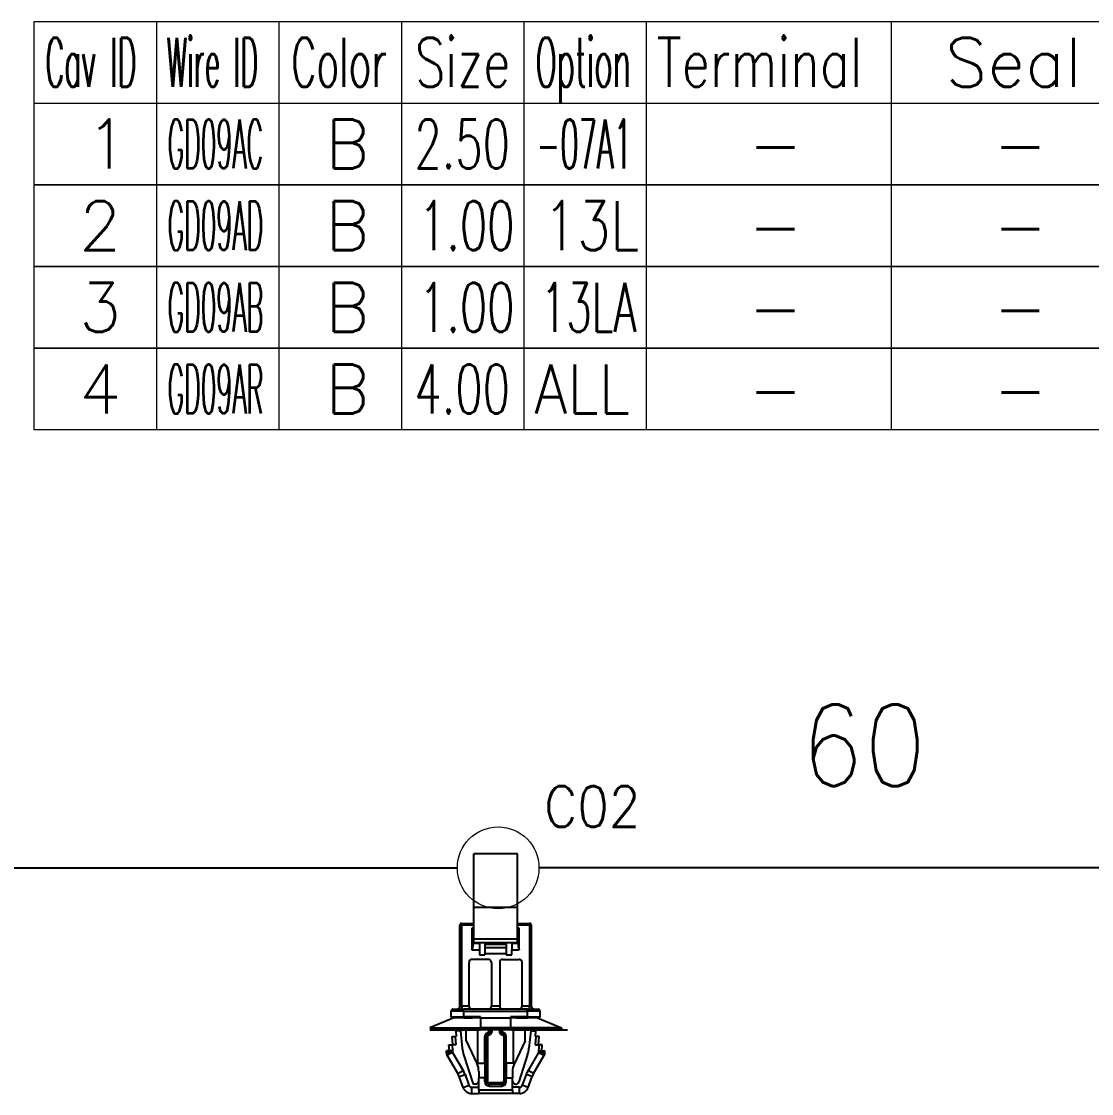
# Model space of a CAD drawing. Header units: inches. Extents: x 47316 to 59086, y 3141 to 11743.
# Drawn here: x 50697.3 to 50762.8, y 11116.2 to 11181.8 of the extents above; entities that cross this region are included whole.
import ezdxf

# ---------------------------------------------------------------- set-up
doc = ezdxf.new("R2010")
doc.units = ezdxf.units.IN
doc.header["$MEASUREMENT"] = 0
doc.styles.get("Standard").update_dxf_attribs({"font": ''})
doc.styles.add('样式 100', font='SimSun.ttf', dxfattribs={"width": 0.7, "height": 3.5})
doc.styles.get('Standard').set_extended_font_data('SimSun')
doc.linetypes.add('_VH_FELT_TAPE', pattern='A,0.4,-0.7,["FELT",Standard,S=0.3,R=0,X=-0.5,Y=-0.15],-0.7', length=1.8)

msp = doc.modelspace()

# ---------------------------------------------------------------- linework, layer by layer
at = {"color": 102, "linetype": 'Continuous', "lineweight": 15}
for p, q in [((50698.09, 11181.803), (50780.59, 11181.803)), ((50698.09, 11176.803), (50698.09, 11181.803)), ((50698.09, 11176.803), (50780.59, 11176.803)), ((50705.59, 11171.803), (50705.59, 11176.803)), ((50713.09, 11171.803), (50713.09, 11176.803)), ((50720.59, 11171.803), (50720.59, 11176.803)), ((50728.09, 11171.803), (50728.09, 11176.803)), ((50735.59, 11171.803), (50735.59, 11176.803)), ((50750.59, 11171.803), (50750.59, 11176.803)), ((50705.59, 11166.803), (50705.59, 11171.803)), ((50713.09, 11166.803), (50713.09, 11171.803)), ((50720.59, 11166.803), (50720.59, 11171.803)), ((50728.09, 11166.803), (50728.09, 11171.803)), ((50735.59, 11166.803), (50735.59, 11171.803)), ((50750.59, 11166.803), (50750.59, 11171.803)), ((50705.59, 11161.803), (50705.59, 11166.803)), ((50713.09, 11161.803), (50713.09, 11166.803)), ((50720.59, 11161.803), (50720.59, 11166.803)), ((50728.09, 11161.803), (50728.09, 11166.803)), ((50735.59, 11161.803), (50735.59, 11166.803)), ((50750.59, 11161.803), (50750.59, 11166.803)), ((50705.59, 11156.803), (50705.59, 11161.803)), ((50713.09, 11156.803), (50713.09, 11161.803)), ((50720.59, 11156.803), (50720.59, 11161.803)), ((50728.09, 11156.803), (50728.09, 11161.803)), ((50735.59, 11156.803), (50735.59, 11161.803)), ((50750.59, 11156.803), (50750.59, 11161.803))]:
    msp.add_line(p, q, dxfattribs=at)
at = {"color": 7, "linetype": 'Continuous', "lineweight": 15}
for p, q in [((50705.59, 11176.803), (50705.59, 11181.803)), ((50713.09, 11176.803), (50713.09, 11181.803)), ((50720.59, 11176.803), (50720.59, 11181.803)), ((50728.09, 11176.803), (50728.09, 11181.803)), ((50735.59, 11176.803), (50735.59, 11181.803)), ((50750.59, 11176.803), (50750.59, 11181.803))]:
    msp.add_line(p, q, dxfattribs=at)
at = {"color": 1, "lineweight": -3, "ltscale": 0.213993}
for p, q in [((50725, 11127.568), (50725, 11130.849)), ((50727.683, 11127.568), (50727.683, 11130.849))]:
    msp.add_line(p, q, dxfattribs=at)
at = {"color": 1, "lineweight": -2}
msp.add_line((50727.683, 11130.849), (50725, 11130.849), dxfattribs=at)
at = {"color": 142, "linetype": '_VH_FELT_TAPE', "lineweight": -3, "ltscale": 5}
for p, q in [((50626.06, 11129.996), (50723.997, 11129.996)), ((50767.895, 11129.996), (50728.997, 11129.996))]:
    msp.add_line(p, q, dxfattribs=at)
at = {"color": 1, "lineweight": -3, "ltscale": 0.175}
for p, q in [((50727.683, 11127.568), (50725, 11127.568)), ((50727.683, 11125.635), (50725, 11125.635)), ((50727.683, 11125.406), (50725, 11125.406))]:
    msp.add_line(p, q, dxfattribs=at)
at = {"color": 1, "lineweight": -3, "ltscale": 0.126088}
for p, q in [((50725, 11125.635), (50725, 11127.568)), ((50727.683, 11125.635), (50727.683, 11127.568))]:
    msp.add_line(p, q, dxfattribs=at)
at = {"color": 1, "lineweight": -3, "ltscale": 0.3225}
for p, q in [((50724.157, 11121.535), (50724.157, 11126.479)), ((50724.272, 11121.535), (50724.272, 11126.479)), ((50728.411, 11126.479), (50728.411, 11121.535)), ((50728.526, 11126.479), (50728.526, 11121.535))]:
    msp.add_line(p, q, dxfattribs=at)
at = {"color": 1, "lineweight": -3, "ltscale": 0.0075}
for p, q in [((50724.157, 11126.479), (50724.272, 11126.479)), ((50724.272, 11126.594), (50724.272, 11126.479)), ((50728.411, 11126.594), (50728.411, 11126.479)), ((50728.411, 11126.479), (50728.526, 11126.479)), ((50724.157, 11121.535), (50724.272, 11121.535)), ((50724.387, 11121.228), (50724.387, 11121.343)), ((50728.296, 11121.228), (50728.296, 11121.343)), ((50728.411, 11121.535), (50728.526, 11121.535)), ((50725.421, 11120.205), (50725.421, 11120.09)), ((50727.261, 11120.205), (50727.261, 11120.09)), ((50730.366, 11120.205), (50730.366, 11120.09))]:
    msp.add_line(p, q, dxfattribs=at)
at = {"color": 1, "lineweight": -3, "ltscale": 0.047501}
for p, q in [((50724.272, 11126.594), (50725, 11126.594)), ((50725, 11126.479), (50724.272, 11126.479)), ((50727.683, 11126.594), (50728.411, 11126.594)), ((50728.411, 11126.479), (50727.683, 11126.479))]:
    msp.add_line(p, q, dxfattribs=at)
at = {"color": 1, "lineweight": -3, "ltscale": 0.006876}
for p, q in [((50725, 11126.297), (50724.894, 11126.297)), ((50727.788, 11126.297), (50727.683, 11126.297))]:
    msp.add_line(p, q, dxfattribs=at)
at = {"color": 1, "lineweight": -3, "ltscale": 0.08559}
for p, q in [((50724.894, 11126.297), (50724.894, 11124.984)), ((50727.788, 11124.984), (50727.788, 11126.297))]:
    msp.add_line(p, q, dxfattribs=at)
at = {"color": 1, "lineweight": -3, "ltscale": 0.006325}
for p, q in [((50724.963, 11126.228), (50724.894, 11126.297)), ((50727.72, 11126.228), (50727.788, 11126.297))]:
    msp.add_line(p, q, dxfattribs=at)
at = {"color": 1, "lineweight": -3, "ltscale": 0.002403}
for p, q in [((50724.963, 11126.228), (50725, 11126.228)), ((50727.683, 11126.228), (50727.72, 11126.228))]:
    msp.add_line(p, q, dxfattribs=at)
at = {"color": 1, "lineweight": -3, "ltscale": 0.065}
for p, q in [((50724.971, 11125.214), (50724.971, 11126.211)), ((50727.712, 11126.211), (50727.712, 11125.214))]:
    msp.add_line(p, q, dxfattribs=at)
at = {"color": 1, "lineweight": -3, "ltscale": 0.001875}
for p, q in [((50725, 11125.987), (50724.971, 11125.987)), ((50725, 11125.866), (50724.971, 11125.866)), ((50727.712, 11125.987), (50727.683, 11125.987)), ((50727.712, 11125.866), (50727.683, 11125.866))]:
    msp.add_line(p, q, dxfattribs=at)
at = {"color": 1, "lineweight": -3}
for p, q in [((50724.894, 11124.984), (50724.953, 11125.126)), ((50724.953, 11125.126), (50724.971, 11125.214)), ((50727.712, 11125.214), (50727.716, 11125.178)), ((50727.716, 11125.178), (50727.738, 11125.103)), ((50727.738, 11125.103), (50727.788, 11124.984)), ((50725.13, 11120.825), (50724.938, 11120.807)), ((50725.421, 11120.883), (50725.13, 11120.825))]:
    msp.add_line(p, q, dxfattribs=at)
at = {"color": 1, "lineweight": -3, "ltscale": 0.025}
for p, q in [((50725.354, 11125.368), (50724.971, 11125.368)), ((50725.354, 11125.368), (50725.354, 11124.984)), ((50727.328, 11125.368), (50727.328, 11124.984)), ((50727.712, 11125.368), (50727.328, 11125.368)), ((50723.71, 11118.786), (50723.327, 11118.786)), ((50728.972, 11118.786), (50729.356, 11118.786)), ((50724.887, 11116.18), (50724.887, 11116.563)), ((50725.69, 11117.139), (50725.306, 11117.139)), ((50726.993, 11117.139), (50727.376, 11117.139)), ((50727.796, 11116.18), (50727.796, 11116.563))]:
    msp.add_line(p, q, dxfattribs=at)
at = {"color": 1, "lineweight": -3, "ltscale": 0.014919}
for p, q in [((50725, 11125.406), (50725, 11125.635)), ((50727.683, 11125.406), (50727.683, 11125.635))]:
    msp.add_line(p, q, dxfattribs=at)
at = {"color": 1, "lineweight": -3, "ltscale": 0.001888}
for p, q in [((50725.69, 11125.406), (50725.69, 11125.377)), ((50726.993, 11125.406), (50726.993, 11125.377))]:
    msp.add_line(p, q, dxfattribs=at)
at = {"color": 1, "lineweight": -3, "ltscale": 0.003008}
for p, q in [((50725.69, 11125.377), (50725.69, 11125.331)), ((50726.993, 11125.377), (50726.993, 11125.331))]:
    msp.add_line(p, q, dxfattribs=at)
at = {"color": 1, "lineweight": -3, "ltscale": 0.085001}
for p, q in [((50725.69, 11125.377), (50726.993, 11125.377)), ((50725.69, 11125.331), (50726.993, 11125.331)), ((50725.69, 11125.125), (50726.993, 11125.125)), ((50725.69, 11124.748), (50726.993, 11124.748))]:
    msp.add_line(p, q, dxfattribs=at)
at = {"color": 1, "lineweight": -3, "ltscale": 0.013433}
for p, q in [((50725.69, 11125.331), (50725.69, 11125.125)), ((50726.993, 11125.331), (50726.993, 11125.125))]:
    msp.add_line(p, q, dxfattribs=at)
at = {"color": 1, "lineweight": -3, "ltscale": 0.024584}
for p, q in [((50725.69, 11125.125), (50725.69, 11124.748)), ((50726.993, 11125.125), (50726.993, 11124.748))]:
    msp.add_line(p, q, dxfattribs=at)
at = {"color": 1, "lineweight": -3, "ltscale": 0.03}
for p, q in [((50724.894, 11124.984), (50725.354, 11124.984)), ((50727.328, 11124.984), (50727.788, 11124.984))]:
    msp.add_line(p, q, dxfattribs=at)
at = {"color": 1, "lineweight": -3, "ltscale": 0.02}
for p, q in [((50725.354, 11124.984), (50725.354, 11124.678)), ((50727.328, 11124.678), (50727.328, 11124.984))]:
    msp.add_line(p, q, dxfattribs=at)
at = {"color": 1, "lineweight": -3, "ltscale": 0.021875}
for p, q in [((50725.354, 11124.678), (50725.69, 11124.678)), ((50726.993, 11124.678), (50727.328, 11124.678))]:
    msp.add_line(p, q, dxfattribs=at)
at = {"color": 1, "lineweight": -3, "ltscale": 0.004588}
for p, q in [((50725.69, 11124.748), (50725.69, 11124.678)), ((50726.993, 11124.748), (50726.993, 11124.678))]:
    msp.add_line(p, q, dxfattribs=at)
at = {"color": 1, "lineweight": -3, "ltscale": 0.17375}
for p, q in [((50724.712, 11121.535), (50724.712, 11124.199)), ((50726.092, 11124.199), (50726.092, 11121.535)), ((50726.591, 11124.199), (50726.591, 11121.535)), ((50727.97, 11121.535), (50727.97, 11124.199))]:
    msp.add_line(p, q, dxfattribs=at)
at = {"color": 1, "lineweight": -3, "ltscale": 0.064999}
for p, q in [((50725.901, 11124.39), (50724.904, 11124.39)), ((50726.782, 11124.39), (50727.779, 11124.39))]:
    msp.add_line(p, q, dxfattribs=at)
at = {"color": 1, "lineweight": -3, "ltscale": 0.022501}
for p, q in [((50723.62, 11120.883), (50723.62, 11121.228)), ((50724.387, 11120.883), (50724.387, 11121.228)), ((50728.296, 11120.883), (50728.296, 11121.228)), ((50729.063, 11120.883), (50729.063, 11121.228))]:
    msp.add_line(p, q, dxfattribs=at)
at = {"color": 1, "lineweight": -3, "ltscale": 0.05}
for p, q in [((50724.387, 11121.228), (50723.62, 11121.228)), ((50729.063, 11121.228), (50728.296, 11121.228)), ((50723.62, 11120.883), (50724.387, 11120.883)), ((50728.296, 11120.883), (50729.063, 11120.883)), ((50726.725, 11116.832), (50725.958, 11116.832)), ((50726.725, 11116.755), (50725.958, 11116.755)), ((50725.958, 11116.642), (50726.725, 11116.642))]:
    msp.add_line(p, q, dxfattribs=at)
at = {"color": 1, "lineweight": -3, "ltscale": 0.0425}
for p, q in [((50723.735, 11121.343), (50724.387, 11121.343)), ((50728.296, 11121.343), (50728.948, 11121.343))]:
    msp.add_line(p, q, dxfattribs=at)
at = {"color": 1, "lineweight": -3, "ltscale": 0.0125}
for p, q in [((50724.272, 11121.535), (50724.272, 11121.343)), ((50728.411, 11121.343), (50728.411, 11121.535))]:
    msp.add_line(p, q, dxfattribs=at)
at = {"color": 1, "lineweight": -3, "ltscale": 0.028751}
for p, q in [((50724.712, 11121.535), (50724.272, 11121.535)), ((50728.411, 11121.535), (50727.97, 11121.535))]:
    msp.add_line(p, q, dxfattribs=at)
at = {"color": 1, "lineweight": -3, "ltscale": 0.254999}
for p, q in [((50728.296, 11121.343), (50724.387, 11121.343)), ((50724.387, 11121.228), (50728.296, 11121.228))]:
    msp.add_line(p, q, dxfattribs=at)
at = {"color": 1, "lineweight": -3, "ltscale": 0.032501}
msp.add_line((50726.591, 11121.535), (50726.092, 11121.535), dxfattribs=at)
at = {"color": 1, "lineweight": -3, "ltscale": 0.102777}
for p, q in [((50723.773, 11120.807), (50722.317, 11120.205)), ((50728.91, 11120.807), (50730.366, 11120.205))]:
    msp.add_line(p, q, dxfattribs=at)
at = {"color": 1, "lineweight": -3, "ltscale": 0.045001}
for p, q in [((50724.387, 11120.807), (50723.697, 11120.807)), ((50728.986, 11120.807), (50728.296, 11120.807))]:
    msp.add_line(p, q, dxfattribs=at)
at = {"color": 1, "lineweight": -3, "ltscale": 0.067499}
for p, q in [((50725.421, 11120.883), (50724.387, 11120.883)), ((50728.296, 11120.883), (50727.261, 11120.883))]:
    msp.add_line(p, q, dxfattribs=at)
at = {"color": 1, "lineweight": -3, "ltscale": 0.005}
for p, q in [((50724.387, 11120.883), (50724.387, 11120.807)), ((50725.421, 11120.883), (50725.421, 11120.807)), ((50727.261, 11120.883), (50727.261, 11120.807)), ((50728.296, 11120.807), (50728.296, 11120.883)), ((50725.948, 11119.932), (50726.025, 11119.932)), ((50725.948, 11119.932), (50725.951, 11119.855)), ((50725.954, 11119.779), (50725.951, 11119.855)), ((50726.102, 11119.932), (50726.025, 11119.932)), ((50726.581, 11119.932), (50726.658, 11119.932)), ((50726.734, 11119.932), (50726.658, 11119.932)), ((50726.729, 11119.779), (50726.732, 11119.855)), ((50726.734, 11119.932), (50726.732, 11119.855)), ((50725.69, 11119.664), (50725.766, 11119.664)), ((50725.843, 11119.664), (50725.766, 11119.664)), ((50726.84, 11119.664), (50726.916, 11119.664)), ((50726.993, 11119.664), (50726.916, 11119.664)), ((50725.69, 11118.044), (50725.766, 11118.044)), ((50726.993, 11118.044), (50726.916, 11118.044)), ((50725.843, 11116.947), (50725.766, 11116.947)), ((50725.958, 11116.832), (50725.958, 11116.755)), ((50726.725, 11116.832), (50726.725, 11116.755)), ((50726.84, 11116.947), (50726.916, 11116.947))]:
    msp.add_line(p, q, dxfattribs=at)
at = {"color": 1, "lineweight": -3, "ltscale": 0.034947}
msp.add_line((50724.387, 11120.807), (50724.922, 11120.807), dxfattribs=at)
at = {"color": 1, "lineweight": -3, "ltscale": 0.031544}
msp.add_line((50725.421, 11120.807), (50724.938, 11120.807), dxfattribs=at)
at = {"color": 1, "lineweight": -3, "ltscale": 0.039263}
msp.add_line((50725.421, 11120.807), (50725.421, 11120.205), dxfattribs=at)
at = {"color": 1, "lineweight": -3, "ltscale": 0.120001}
for p, q in [((50725.421, 11120.807), (50727.261, 11120.807)), ((50727.261, 11120.205), (50725.421, 11120.205)), ((50727.261, 11120.09), (50725.421, 11120.09))]:
    msp.add_line(p, q, dxfattribs=at)
at = {"color": 1, "lineweight": -3, "ltscale": 0.039266}
msp.add_line((50727.261, 11120.807), (50727.261, 11120.205), dxfattribs=at)
at = {"color": 1, "lineweight": -3, "ltscale": 0.032477}
msp.add_line((50727.759, 11120.807), (50727.261, 11120.807), dxfattribs=at)
at = {"color": 1, "lineweight": -3, "ltscale": 0.004885}
msp.add_line((50727.584, 11120.821), (50727.51, 11120.833), dxfattribs=at)
at = {"color": 1, "lineweight": -3, "ltscale": 0.035016}
msp.add_line((50727.759, 11120.807), (50728.296, 11120.807), dxfattribs=at)
at = {"color": 1, "lineweight": -3, "ltscale": 0.202499}
for p, q in [((50722.317, 11120.205), (50725.421, 11120.205)), ((50722.317, 11120.09), (50725.421, 11120.09)), ((50730.366, 11120.205), (50727.261, 11120.205)), ((50730.366, 11120.09), (50727.261, 11120.09))]:
    msp.add_line(p, q, dxfattribs=at)
at = {"color": 1, "lineweight": -3, "ltscale": 0.006246}
for p, q in [((50723.896, 11119.994), (50723.888, 11120.09)), ((50728.786, 11119.994), (50728.795, 11120.09))]:
    msp.add_line(p, q, dxfattribs=at)
at = {"color": 1, "lineweight": -3, "ltscale": 0.018793}
for p, q in [((50724.184, 11120.017), (50723.896, 11119.994)), ((50728.499, 11120.017), (50728.786, 11119.994))]:
    msp.add_line(p, q, dxfattribs=at)
at = {"color": 1, "lineweight": -3, "ltscale": 0.02136}
for p, q in [((50723.896, 11119.994), (50723.925, 11119.668)), ((50728.786, 11119.994), (50728.758, 11119.668))]:
    msp.add_line(p, q, dxfattribs=at)
at = {"color": 1, "lineweight": -3, "ltscale": 0.004774}
for p, q in [((50724.176, 11120.09), (50724.184, 11120.017)), ((50728.507, 11120.09), (50728.499, 11120.017))]:
    msp.add_line(p, q, dxfattribs=at)
at = {"color": 1, "lineweight": -3, "ltscale": 0.02375}
for p, q in [((50724.176, 11120.09), (50724.54, 11120.09)), ((50724.54, 11120.09), (50724.176, 11120.09)), ((50728.507, 11120.09), (50728.143, 11120.09)), ((50728.507, 11120.09), (50728.143, 11120.09))]:
    msp.add_line(p, q, dxfattribs=at)
at = {"color": 1, "lineweight": -3, "ltscale": 0.070051}
for p, q in [((50724.184, 11120.017), (50724.299, 11118.949)), ((50728.499, 11120.017), (50728.383, 11118.949))]:
    msp.add_line(p, q, dxfattribs=at)
at = {"color": 1, "lineweight": -3, "ltscale": 0.045}
for p, q in [((50724.54, 11119.4), (50724.54, 11120.09)), ((50728.143, 11119.4), (50728.143, 11120.09))]:
    msp.add_line(p, q, dxfattribs=at)
at = {"color": 1, "lineweight": -3, "ltscale": 0.133392}
for p, q in [((50725.249, 11118.044), (50725.249, 11120.09)), ((50727.433, 11118.044), (50727.433, 11120.09))]:
    msp.add_line(p, q, dxfattribs=at)
at = {"color": 1, "lineweight": -3, "ltscale": 0.125}
msp.add_line((50727.3, 11120.09), (50725.383, 11120.09), dxfattribs=at)
at = {"color": 1, "lineweight": -3, "ltscale": 0.010281}
for p, q in [((50725.948, 11119.932), (50725.948, 11120.09)), ((50726.025, 11120.09), (50726.025, 11119.932)), ((50726.102, 11120.09), (50726.102, 11119.932)), ((50726.581, 11120.09), (50726.581, 11119.932)), ((50726.658, 11120.09), (50726.658, 11119.932)), ((50726.734, 11119.932), (50726.734, 11120.09))]:
    msp.add_line(p, q, dxfattribs=at)
at = {"color": 1, "lineweight": -3, "ltscale": 0.224985}
msp.add_line((50727.3, 11120.09), (50730.749, 11120.09), dxfattribs=at)
at = {"color": 1, "lineweight": -3, "ltscale": 0.012547}
for p, q in [((50723.485, 11119.17), (50723.678, 11119.17)), ((50729.197, 11119.17), (50729.005, 11119.17))]:
    msp.add_line(p, q, dxfattribs=at)
at = {"color": 1, "lineweight": -3, "ltscale": 0.025095}
for p, q in [((50723.519, 11118.786), (50723.485, 11119.17)), ((50723.678, 11119.17), (50723.711, 11118.786)), ((50729.005, 11119.17), (50728.971, 11118.786)), ((50729.164, 11118.786), (50729.197, 11119.17))]:
    msp.add_line(p, q, dxfattribs=at)
at = {"color": 1, "lineweight": -3, "ltscale": 0.012549}
for p, q in [((50723.677, 11119.668), (50723.869, 11119.668)), ((50729.006, 11119.668), (50728.813, 11119.668))]:
    msp.add_line(p, q, dxfattribs=at)
at = {"color": 1, "lineweight": -3, "ltscale": 0.032624}
for p, q in [((50723.721, 11119.17), (50723.677, 11119.668)), ((50723.869, 11119.668), (50723.913, 11119.17)), ((50728.813, 11119.668), (50728.77, 11119.17)), ((50728.962, 11119.17), (50729.006, 11119.668))]:
    msp.add_line(p, q, dxfattribs=at)
at = {"color": 1, "lineweight": -3, "ltscale": 0.015334}
for p, q in [((50723.913, 11119.17), (50723.678, 11119.17)), ((50728.77, 11119.17), (50729.005, 11119.17))]:
    msp.add_line(p, q, dxfattribs=at)
at = {"color": 1, "lineweight": -3, "ltscale": 0.003627}
for p, q in [((50723.869, 11119.668), (50723.925, 11119.668)), ((50728.813, 11119.668), (50728.758, 11119.668))]:
    msp.add_line(p, q, dxfattribs=at)
at = {"color": 1, "lineweight": -3, "ltscale": 0.099102}
for p, q in [((50724.54, 11119.4), (50725.194, 11118.028)), ((50728.143, 11119.4), (50727.488, 11118.028))]:
    msp.add_line(p, q, dxfattribs=at)
at = {"color": 1, "lineweight": -3, "ltscale": 0.105621}
for p, q in [((50725.69, 11118.044), (50725.69, 11119.664)), ((50725.766, 11119.664), (50725.766, 11118.044)), ((50726.916, 11119.664), (50726.916, 11118.044)), ((50726.993, 11118.044), (50726.993, 11119.664))]:
    msp.add_line(p, q, dxfattribs=at)
at = {"color": 1, "lineweight": -3, "ltscale": 0.17723}
for p, q in [((50725.843, 11119.664), (50725.843, 11116.947)), ((50726.84, 11119.664), (50726.84, 11116.947))]:
    msp.add_line(p, q, dxfattribs=at)
at = {"color": 1, "lineweight": -3, "ltscale": 0.007086}
for p, q in [((50723.327, 11118.678), (50723.327, 11118.786)), ((50729.356, 11118.678), (50729.356, 11118.786))]:
    msp.add_line(p, q, dxfattribs=at)
at = {"color": 1, "lineweight": -3, "ltscale": 0.025037}
for p, q in [((50723.71, 11118.699), (50723.327, 11118.678)), ((50723.71, 11118.699), (50723.369, 11118.523)), ((50728.972, 11118.699), (50729.314, 11118.523)), ((50728.972, 11118.699), (50729.356, 11118.678))]:
    msp.add_line(p, q, dxfattribs=at)
at = {"color": 1, "lineweight": -3, "ltscale": 0.084292}
for p, q in [((50724.021, 11117.407), (50723.369, 11118.523)), ((50728.662, 11117.407), (50729.314, 11118.523))]:
    msp.add_line(p, q, dxfattribs=at)
at = {"color": 1, "lineweight": -3, "ltscale": 0.005732}
for p, q in [((50723.71, 11118.786), (50723.71, 11118.699)), ((50728.972, 11118.786), (50728.972, 11118.699))]:
    msp.add_line(p, q, dxfattribs=at)
at = {"color": 1, "lineweight": -3, "ltscale": 7.17163e-05}
for p, q in [((50723.711, 11118.786), (50723.71, 11118.786)), ((50728.971, 11118.786), (50728.972, 11118.786))]:
    msp.add_line(p, q, dxfattribs=at)
at = {"color": 1, "lineweight": -3, "ltscale": 0.082939}
for p, q in [((50723.71, 11118.699), (50724.352, 11117.601)), ((50728.972, 11118.699), (50728.331, 11117.601))]:
    msp.add_line(p, q, dxfattribs=at)
at = {"color": 1, "lineweight": -3, "ltscale": 0.124371}
msp.add_line((50724.38, 11118.571), (50724.962, 11116.755), dxfattribs=at)
at = {"color": 1, "lineweight": -3, "ltscale": 0.11525}
msp.add_line((50728.303, 11118.571), (50727.764, 11116.888), dxfattribs=at)
at = {"color": 1, "lineweight": -3, "ltscale": 0.002931}
for p, q in [((50725.194, 11118.028), (50725.213, 11117.988)), ((50727.488, 11118.028), (50727.47, 11117.988))]:
    msp.add_line(p, q, dxfattribs=at)
at = {"color": 1, "lineweight": -3, "ltscale": 0.004412}
for p, q in [((50725.213, 11117.988), (50725.249, 11118.044)), ((50727.47, 11117.988), (50727.433, 11118.044))]:
    msp.add_line(p, q, dxfattribs=at)
at = {"color": 1, "lineweight": -3, "ltscale": 0.028725}
for p, q in [((50725.249, 11118.044), (50725.69, 11118.044)), ((50727.433, 11118.044), (50726.993, 11118.044))]:
    msp.add_line(p, q, dxfattribs=at)
at = {"color": 1, "lineweight": -3, "ltscale": 0.059028}
for p, q in [((50725.69, 11118.044), (50725.69, 11117.139)), ((50726.993, 11118.044), (50726.993, 11117.139))]:
    msp.add_line(p, q, dxfattribs=at)
at = {"color": 1, "lineweight": -3, "ltscale": 0.056667}
for p, q in [((50725.766, 11117.176), (50725.766, 11118.044)), ((50726.916, 11117.176), (50726.916, 11118.044))]:
    msp.add_line(p, q, dxfattribs=at)
at = {"color": 1, "lineweight": -3, "ltscale": 0.025001}
for p, q in [((50724.021, 11117.407), (50724.352, 11117.601)), ((50724.11, 11117.216), (50724.471, 11117.346)), ((50728.573, 11117.216), (50728.212, 11117.346)), ((50728.662, 11117.407), (50728.331, 11117.601))]:
    msp.add_line(p, q, dxfattribs=at)
at = {"color": 1, "lineweight": -3, "ltscale": 0.045435}
for p, q in [((50724.346, 11116.561), (50724.11, 11117.216)), ((50724.471, 11117.346), (50724.706, 11116.69)), ((50728.212, 11117.346), (50727.976, 11116.69)), ((50728.337, 11116.561), (50728.573, 11117.216))]:
    msp.add_line(p, q, dxfattribs=at)
at = {"color": 1, "lineweight": -3, "ltscale": 0.025677}
for p, q in [((50725.306, 11117.533), (50725.306, 11117.139)), ((50727.376, 11117.533), (50727.376, 11117.139))]:
    msp.add_line(p, q, dxfattribs=at)
at = {"color": 1, "lineweight": -3, "ltscale": 0.024999}
for p, q in [((50724.346, 11116.561), (50724.706, 11116.69)), ((50728.337, 11116.561), (50727.976, 11116.69))]:
    msp.add_line(p, q, dxfattribs=at)
at = {"color": 1, "lineweight": -3, "ltscale": 0.027379}
for p, q in [((50724.887, 11116.563), (50725.306, 11116.563)), ((50727.796, 11116.563), (50727.376, 11116.563)), ((50724.887, 11116.18), (50725.306, 11116.18)), ((50727.796, 11116.18), (50727.376, 11116.18))]:
    msp.add_line(p, q, dxfattribs=at)
at = {"color": 1, "lineweight": -3, "ltscale": 0.009999}
msp.add_line((50725.115, 11116.755), (50724.962, 11116.755), dxfattribs=at)
at = {"color": 1, "lineweight": -3, "ltscale": 0.049386}
for p, q in [((50725.306, 11116.382), (50725.306, 11117.139)), ((50727.376, 11116.382), (50727.376, 11117.139))]:
    msp.add_line(p, q, dxfattribs=at)
at = {"color": 1, "lineweight": -3, "ltscale": 0.014941}
for p, q in [((50725.69, 11116.91), (50725.69, 11117.139)), ((50726.993, 11116.91), (50726.993, 11117.139))]:
    msp.add_line(p, q, dxfattribs=at)
at = {"color": 1, "lineweight": -3, "ltscale": 0.014942}
for p, q in [((50725.766, 11117.176), (50725.766, 11116.947)), ((50726.916, 11117.176), (50726.916, 11116.947))]:
    msp.add_line(p, q, dxfattribs=at)
at = {"color": 1, "lineweight": -3, "ltscale": 0.007361}
for p, q in [((50725.958, 11116.642), (50725.958, 11116.755)), ((50726.725, 11116.642), (50726.725, 11116.755))]:
    msp.add_line(p, q, dxfattribs=at)
at = {"color": 1, "lineweight": -3, "ltscale": 0.000878906}
msp.add_line((50727.568, 11116.755), (50727.581, 11116.755), dxfattribs=at)
at = {"color": 1, "lineweight": -3, "ltscale": 0.013195}
for p, q in [((50725.306, 11116.382), (50725.306, 11116.18)), ((50727.376, 11116.382), (50727.376, 11116.18))]:
    msp.add_line(p, q, dxfattribs=at)
at = {"color": 1, "lineweight": -3, "ltscale": 0.135001}
for p, q in [((50727.376, 11116.382), (50725.306, 11116.382)), ((50727.376, 11116.18), (50725.306, 11116.18))]:
    msp.add_line(p, q, dxfattribs=at)
at = {"color": 102, "linetype": 'Continuous', "lineweight": 15}
for points in [[(50698.09, 11171.803), (50698.09, 11176.803), (50780.59, 11176.803), (50780.59, 11171.803)], [(50698.09, 11166.803), (50698.09, 11171.803), (50780.59, 11171.803), (50780.59, 11166.803)], [(50698.09, 11161.803), (50698.09, 11166.803), (50780.59, 11166.803), (50780.59, 11161.803)], [(50698.09, 11156.803), (50698.09, 11161.803), (50780.59, 11161.803), (50780.59, 11156.803)]]:
    msp.add_lwpolyline(points, close=True, dxfattribs=at)
at = {"color": 40, "linetype": 'Continuous', "lineweight": 15}
msp.add_circle((50726.497, 11129.996), 2.5, dxfattribs=at)
at = {"color": 1, "lineweight": -3}
for centre, radius, start, end in [((50724.272, 11126.479), 0.115, 90, 180), ((50728.411, 11126.479), 0.115, 359.99999, 90), ((50724.947, 11126.21), 0.0245, 2.94734, 48.4215), ((50727.736, 11126.21), 0.0245, 131.57847, 177.05269), ((50724.904, 11124.199), 0.192, 90, 180), ((50725.901, 11124.199), 0.192, 359.99999, 90), ((50726.782, 11124.199), 0.192, 90, 180), ((50727.779, 11124.199), 0.192, 0.00001, 90), ((50723.735, 11121.228), 0.115, 90, 180), ((50723.965, 11121.535), 0.192, 270, 0.00001), ((50724.904, 11121.535), 0.192, 180, 270), ((50725.901, 11121.535), 0.192, 270, 359.99999), ((50726.782, 11121.535), 0.192, 180, 270), ((50727.779, 11121.535), 0.192, 270, 359.99999), ((50728.718, 11121.535), 0.192, 180, 270), ((50728.948, 11121.228), 0.115, 359.99999, 90), ((50723.697, 11120.883), 0.0767, 180, 270), ((50728.813, 11127.868), 7.155, 257.4779, 259.50992), ((50727.775, 11122.051), 1.245, 261.17568, 269.27634), ((50728.986, 11120.883), 0.0767, 270, 0.00001), ((50725.958, 11119.664), 0.268, 92.04671, 180), ((50725.958, 11119.664), 0.192, 92.04671, 180), ((50725.948, 11119.932), 0.0767, 272.04672, 0.00001), ((50725.949, 11119.932), 0.153, 272.04575, 0.00045), ((50726.734, 11119.932), 0.153, 180, 267.95328), ((50726.734, 11119.932), 0.0767, 180, 267.95329), ((50726.725, 11119.664), 0.192, 0.00001, 87.95328), ((50726.725, 11119.664), 0.268, 359.99999, 87.95328), ((50725.958, 11119.664), 0.115, 92.04671, 180), ((50726.725, 11119.664), 0.115, 0.00001, 87.95328), ((50723.634, 11118.678), 0.307, 180, 210.29529), ((50726.205, 11119.156), 1.916, 186.18713, 197.76717), ((50726.478, 11119.156), 1.916, 342.23283, 353.81286), ((50729.049, 11118.678), 0.307, 329.7047, 0.00001), ((50724.157, 11117.533), 1.15, 359.99999, 23.27462), ((50728.526, 11117.533), 1.15, 156.72538, 180), ((50723.028, 11116.827), 1.15, 19.76716, 30.2953), ((50723.028, 11116.827), 1.533, 19.76716, 30.2953), ((50729.655, 11116.827), 1.533, 149.70471, 160.23283), ((50729.655, 11116.827), 1.15, 149.70471, 160.23283), ((50724.887, 11116.755), 0.575, 199.76717, 270), ((50724.887, 11116.755), 0.192, 199.76703, 270.00034), ((50725.115, 11116.947), 0.192, 270, 0.00001), ((50725.958, 11116.91), 0.268, 180.0002, 269.99989), ((50725.958, 11116.947), 0.192, 180, 270), ((50725.958, 11116.947), 0.115, 180, 270), ((50726.725, 11116.947), 0.115, 270, 359.99999), ((50726.725, 11116.947), 0.192, 270, 359.99999), ((50726.722, 11116.913), 0.271, 270.59732, 359.40268), ((50727.568, 11116.947), 0.192, 180, 270), ((50727.581, 11116.947), 0.192, 270, 342.23283), ((50727.796, 11116.755), 0.192, 270, 340.23284), ((50727.796, 11116.755), 0.575, 270, 340.23284)]:
    msp.add_arc(centre, radius, start, end, dxfattribs=at)
at = {"color": 1, "lineweight": -3, "extrusion": (0, 0, -1)}
for centre, major_axis, start_param, end_param in [((50725.69, 11117.176), (-0.0767, 0), 3.141593, 4.712389), ((50725.69, 11116.947), (-0.0767, 0), 3.141593, 4.712389), ((50726.993, 11117.176), (0.0767, 0), 1.570796, 3.141593), ((50726.993, 11116.947), (0.0767, 0), 1.570796, 3.141593)]:
    msp.add_ellipse(centre, major_axis=major_axis, ratio=0.472221, start_param=start_param, end_param=end_param, dxfattribs=at)

# ---------------------------------------------------------------- texts
at = {"color": 7, "linetype": 'Continuous', "lineweight": 15, "char_height": 3, "attachment_point": 1, "style": '样式 100'}
for s, insert, width in [('\\Fromans.shx;\\W0.4026548673;\\T1.0000000000;\\o\\lWire ID', (50706.205, 11180.803), 6.5), ('\\Fromans.shx;\\W0.7222222222;\\T1.0000000000;\\o\\lSize', (50721.4, 11180.803), 6.5), ('\\Fromans.shx;\\W0.4595959596;\\T1.0000000000;\\o\\lOption', (50728.787, 11180.803), 6.5), ('\\Fromans.shx;\\W0.7480916031;\\T1.0000000000;\\o\\lTerminal', (50736.197, 11180.803), 14), ('\\Fromans.shx;\\W0.4292452830;\\T1.0000000000;\\o\\lCav ID', (50698.774, 11180.803), 6.5), ('\\Fromans.shx;\\W0.5687500000;\\T1.0000000000;\\o\\lColor', (50713.834, 11180.803), 6.5), ('\\Fromans.shx;\\W1.0000000000;\\T1.0000000000;\\o\\lSeal', (50753.876, 11180.803), 9.28571), ('\\Fromans.shx;\\W1.0000000000;\\T1.0000000000;\\o\\l1', (50701.269, 11175.803), 2.85714), ('\\Fromans.shx;\\W1.0000000000;\\T1.0000000000;\\o\\l2', (50700.84, 11170.803), 2.85714), ('\\Fromans.shx;\\W1.0000000000;\\T1.0000000000;\\o\\l3', (50700.84, 11165.803), 2.85714), ('\\Fromans.shx;\\W1.0000000000;\\T1.0000000000;\\o\\l4', (50700.84, 11160.803), 2.85714)]:
    msp.add_mtext(s, dxfattribs=dict(at, insert=insert, width=width))
at = {"color": 21, "linetype": 'Continuous', "lineweight": 15, "attachment_point": 1, "style": '样式 100'}
for s, insert, char_height, width in [('\\Fromans.shx;\\W0.3760330579;\\T1.0000000000;\\o\\lGD09AC', (50706.251, 11175.803), 3, 6.5), ('\\Fromans.shx;\\W0.6500000000;\\T1.0000000000;\\o\\l2.50', (50721.369, 11175.803), 3, 6.5), ('\\Fromans.shx;\\W1.0000000000;\\T1.0000000000;\\o\\l-', (50741.804, 11175.803), 3, 3.71429), ('\\Fromans.shx;\\W0.3760330579;\\T1.0000000000;\\o\\lGD09AD', (50706.251, 11170.803), 3, 6.5), ('\\Fromans.shx;\\W0.6500000000;\\T1.0000000000;\\o\\l1.00', (50721.647, 11170.803), 3, 6.5), ('\\Fromans.shx;\\W1.0000000000;\\T1.0000000000;\\o\\l-', (50741.804, 11170.803), 3, 3.71429), ('\\Fromans.shx;\\W0.3760330579;\\T1.0000000000;\\o\\lGD09AB', (50706.251, 11165.803), 3, 6.5), ('\\Fromans.shx;\\W0.6500000000;\\T1.0000000000;\\o\\l1.00', (50721.647, 11165.803), 3, 6.5), ('\\Fromans.shx;\\W1.0000000000;\\T1.0000000000;\\o\\l-', (50741.804, 11165.803), 3, 3.71429), ('\\Fromans.shx;\\W0.3760330579;\\T1.0000000000;\\o\\lGD09AR', (50706.251, 11160.803), 3, 6.5), ('\\Fromans.shx;\\W0.6500000000;\\T1.0000000000;\\o\\l4.00', (50721.369, 11160.803), 3, 6.5), ('\\Fromans.shx;\\W1.0000000000;\\T1.0000000000;\\o\\l-', (50741.804, 11160.803), 3, 3.71429), ('\\Fromans.shx;\\W0.9000000000;\\T1.0000000000;\\o\\lC02', (50729.319, 11134.996), 2.5, 6.53571)]:
    msp.add_mtext(s, dxfattribs=dict(at, insert=insert, char_height=char_height, width=width))
at = {"color": 140, "linetype": 'Continuous', "lineweight": 15, "char_height": 3, "attachment_point": 1, "style": '样式 100'}
for s, insert, width in [('\\Fromans.shx;\\W1.0000000000;\\T1.0000000000;\\o\\lB', (50715.911, 11175.803), 3), ('\\Fromans.shx;\\W0.4375000000;\\T1.0000000000;\\o\\l-07A1', (50728.84, 11175.803), 6.5), ('\\Fromans.shx;\\W1.0000000000;\\T1.0000000000;\\o\\l-', (50756.804, 11175.803), 3.71429), ('\\Fromans.shx;\\W1.0000000000;\\T1.0000000000;\\o\\lB', (50715.911, 11170.803), 3), ('\\Fromans.shx;\\W0.7982456140;\\T1.0000000000;\\o\\l13L', (50729.274, 11170.803), 6.5), ('\\Fromans.shx;\\W1.0000000000;\\T1.0000000000;\\o\\l-', (50756.804, 11170.803), 3.71429), ('\\Fromans.shx;\\W1.0000000000;\\T1.0000000000;\\o\\lB', (50715.911, 11165.803), 3), ('\\Fromans.shx;\\W0.6066666667;\\T1.0000000000;\\o\\l13LA', (50729.11, 11165.803), 6.5), ('\\Fromans.shx;\\W1.0000000000;\\T1.0000000000;\\o\\l-', (50756.804, 11165.803), 3.71429), ('\\Fromans.shx;\\W1.0000000000;\\T1.0000000000;\\o\\lB', (50715.911, 11160.803), 3), ('\\Fromans.shx;\\W0.8750000000;\\T1.0000000000;\\o\\lALL', (50728.715, 11160.803), 6.5), ('\\Fromans.shx;\\W1.0000000000;\\T1.0000000000;\\o\\l-', (50756.804, 11160.803), 3.71429)]:
    msp.add_mtext(s, dxfattribs=dict(at, insert=insert, width=width))
at = {"color": 7, "linetype": '_VH_FELT_TAPE', "lineweight": 18, "ltscale": 5, "insert": (50745.018, 11139.996), "char_height": 5, "width": 8.57143, "attachment_point": 1, "style": '样式 100'}
msp.add_mtext('\\Fromans.shx;\\W0.9000000000;\\T1.0000000000;\\o\\l60', dxfattribs=at)

doc.saveas('drawing.dxf')
